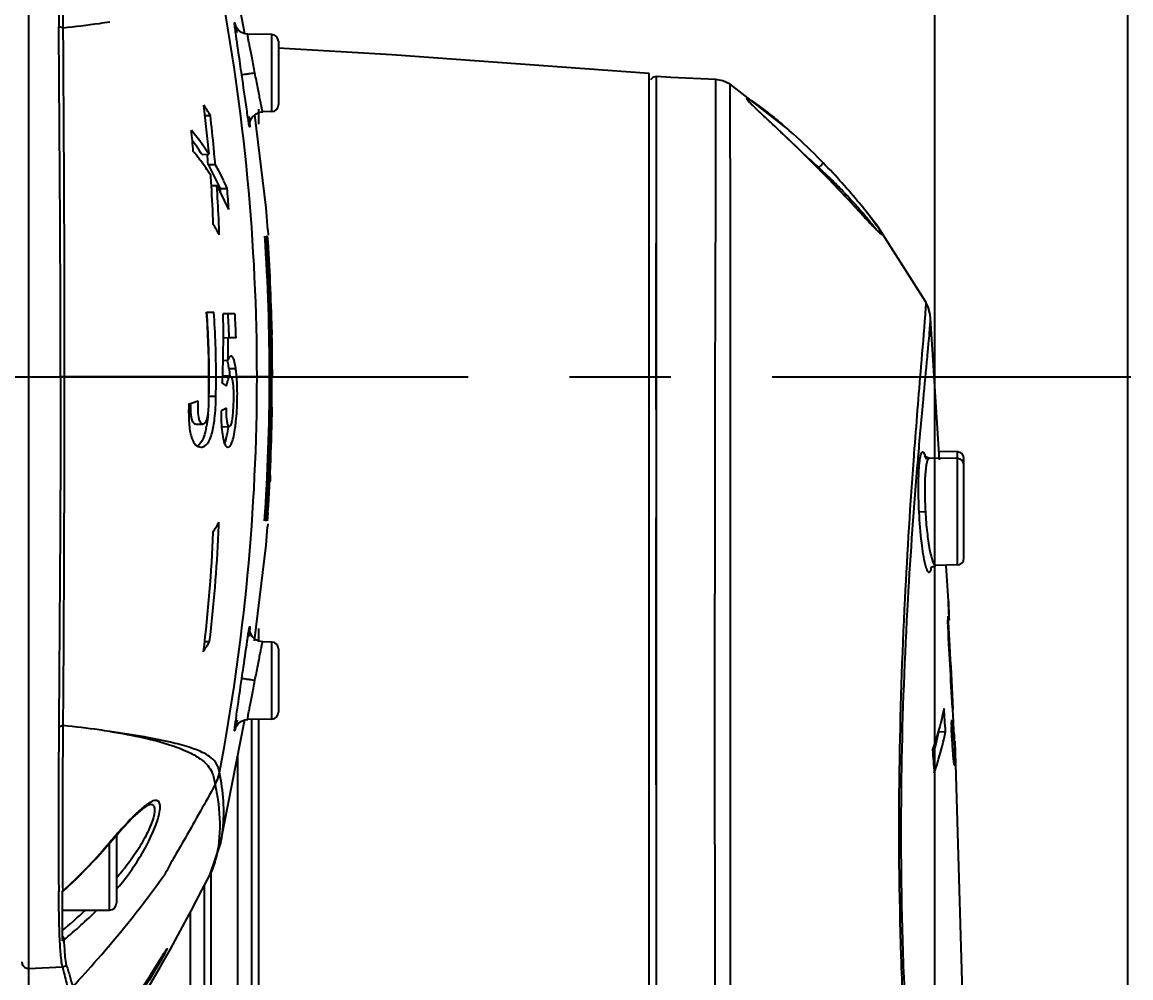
# Model space of a CAD drawing. Header units: millimetres. Extents: x 5828 to 6704, y 123 to 421.
# Drawn here: x 6466.668 to 6470.772, y 277.761 to 281.301 of the extents above; entities that cross this region are included whole.
import ezdxf

# ---------------------------------------------------------------- set-up
doc = ezdxf.new("R2010")
doc.units = ezdxf.units.MM
doc.linetypes.add('CENTER', pattern=[0.6, 0.375, -0.075, 0.075, -0.075])
for name, color, linetype in [('中心线', 7, 'Continuous'), ('外形图', 7, 'Continuous'), ('尺寸标注', 7, 'Continuous')]:
    doc.layers.add(name, color=color, linetype=linetype)
doc.styles.add('微软雅黑', font='msyh.ttc', dxfattribs={"height": 1.5})
doc.dimstyles.new('尺寸标注_1_20比例', dxfattribs={"dimtxt": 1.5, "dimasz": 1.25, "dimexe": 0.5, "dimexo": 0.4, "dimgap": 0.5, "dimtad": 1, "dimdec": 1, "dimlfac": 20, "dimdsep": 46, "dimtxsty": '微软雅黑', "dimcen": 0.09, "dimadec": 0, "dimazin": 0, "dimtp": 0.01, "dimtm": 0.01, "dimtfac": 1, "dimtdec": 1, "dimtofl": 0, "dimtmove": 0, "dimatfit": 3, "dimfxl": 1, "dimtolj": 1, "dimarcsym": 0})

# ---------------------------------------------------------------- blocks, each defined once
blk = doc.blocks.new('*D802')
at = {"layer": 'Defpoints', "color": 0}
for p in [(6470.0455, 286.8006), (6458.4959, 274.3372), (6470.0455, 274.3357)]:
    blk.add_point(p, dxfattribs=at)
at = {"layer": '尺寸标注', "color": 0, "lineweight": -2}
for p, q in [((6458.4959, 274.7372), (6458.4959, 287.3006)), ((6470.0455, 274.7357), (6470.0455, 287.3006)), ((6459.7459, 286.8006), (6468.7955, 286.8006))]:
    blk.add_line(p, q, dxfattribs=at)
at = {"layer": '尺寸标注', "color": 0}
for points in [[(6459.7459, 287.0089), (6459.7459, 286.5923), (6458.4959, 286.8006)], [(6468.7955, 286.5923), (6468.7955, 287.0089), (6470.0455, 286.8006)]]:
    blk.add_solid(points, dxfattribs=at)
at = {"layer": '尺寸标注', "color": 0, "insert": (6464.2273, 288.0758), "char_height": 1.5, "attachment_point": 5, "style": '微软雅黑'}
blk.add_mtext('\\A1;\\A1;230', dxfattribs=at)
blk = doc.blocks.new('*D803')
at = {"layer": 'Defpoints', "color": 0}
for p in [(6457.7723, 291.9396), (6457.7723, 248.7937), (6470.7605, 248.7922)]:
    blk.add_point(p, dxfattribs=at)
at = {"layer": '尺寸标注', "color": 0, "lineweight": -2}
for p, q in [((6457.7723, 249.1937), (6457.7723, 292.4396)), ((6470.7605, 249.1922), (6470.7605, 292.4396)), ((6469.5105, 291.9396), (6459.0223, 291.9396))]:
    blk.add_line(p, q, dxfattribs=at)
at = {"layer": '尺寸标注', "color": 0}
for points in [[(6459.0223, 292.1479), (6459.0223, 291.7312), (6457.7723, 291.9396)], [(6469.5105, 291.7312), (6469.5105, 292.1479), (6470.7605, 291.9396)]]:
    blk.add_solid(points, dxfattribs=at)
at = {"layer": '尺寸标注', "color": 0, "insert": (6464.0525, 293.2148), "char_height": 1.5, "attachment_point": 5, "style": '微软雅黑'}
blk.add_mtext('\\A1;\\A1;260', dxfattribs=at)

msp = doc.modelspace()

# ---------------------------------------------------------------- linework, layer by layer
at = {"layer": '中心线', "linetype": 'CENTER', "ltscale": 5}
msp.add_line((6457.4442, 279.9871), (6470.7715, 279.9871), dxfattribs=at)
at = {"layer": '外形图', "color": 7, "linetype": 'Continuous'}
for p, q in [((6466.6925, 277.3005), (6466.6925, 282.6736)), ((6467.4908, 281.2651), (6467.4012, 281.7208)), ((6467.4595, 281.2511), (6467.4586, 281.2581)), ((6467.4916, 281.2578), (6467.4908, 281.2651)), ((6467.5919, 281.2547), (6467.5026, 281.2562)), ((6467.5919, 280.9695), (6467.5919, 281.2547)), ((6467.6164, 281.2297), (6467.6164, 280.9945)), ((6468.9889, 265.6832), (6468.9889, 281.1103)), ((6469.0151, 279.8663), (6469.0152, 281.0988)), ((6469.2354, 280.8547), (6469.2357, 281.0882)), ((6469.2881, 280.9502), (6469.2879, 281.0707)), ((6469.505, 280.9014), (6469.2879, 281.0707)), ((6469.0154, 269.1798), (6469.0152, 281.06)), ((6469.2892, 280.587), (6469.2879, 281.0061)), ((6467.3447, 280.9551), (6467.3643, 280.9553)), ((6467.5709, 280.6129), (6467.5285, 280.9576)), ((6467.5428, 280.9779), (6467.5428, 280.9285)), ((6467.5428, 280.9656), (6467.5428, 280.9223)), ((6467.5919, 280.9695), (6467.5587, 280.9689)), ((6469.5051, 280.9014), (6469.5082, 280.8986)), ((6469.2353, 280.762), (6469.2354, 280.8318)), ((6469.2354, 280.8402), (6469.2354, 280.8547)), ((6469.2354, 280.8318), (6469.2354, 280.8402)), ((6467.3334, 280.8107), (6467.3593, 280.8114)), ((6467.3564, 280.7731), (6467.3825, 280.7733)), ((6469.2354, 280.7101), (6469.2354, 280.7738)), ((6469.5936, 280.7797), (6469.5938, 280.7797)), ((6469.2354, 280.6998), (6469.2354, 280.7101)), ((6467.3681, 280.6958), (6467.3884, 280.6953)), ((6467.4013, 280.6844), (6467.427, 280.6846)), ((6467.4024, 280.6696), (6467.4013, 280.6844)), ((6469.7498, 280.6173), (6469.7043, 280.6659)), ((6469.7993, 280.5641), (6469.7498, 280.6173)), ((6469.7779, 280.6165), (6469.7731, 280.6225)), ((6469.8348, 280.5433), (6469.7779, 280.6165)), ((6467.5767, 280.5309), (6467.5709, 280.6129)), ((6470.012, 280.2659), (6469.8348, 280.5433)), ((6467.5769, 280.5311), (6467.5769, 280.5312)), ((6467.5769, 280.5309), (6467.5769, 280.5311)), ((6467.5769, 280.5309), (6467.5769, 280.531)), ((6467.5769, 280.5309), (6467.5779, 280.5123)), ((6467.5769, 280.5309), (6467.5771, 280.526)), ((6467.5728, 280.4633), (6467.575, 280.4633)), ((6470.012, 280.266), (6470.012, 280.2659)), ((6467.3503, 280.2268), (6467.3775, 280.2268)), ((6467.4555, 280.2201), (6467.4117, 280.2201)), ((6470.03, 280.2046), (6470.03, 280.2046)), ((6470.0631, 279.6798), (6470.03, 280.2046)), ((6467.4125, 280.1322), (6467.4302, 280.1319)), ((6467.4593, 280.1319), (6467.4302, 280.1319)), ((6467.5899, 280.1428), (6467.5898, 280.1459)), ((6467.5898, 280.1428), (6467.5898, 280.1459)), ((6467.5919, 280.1613), (6467.5923, 280.1428)), ((6467.5919, 280.1613), (6467.5921, 280.1428)), ((6467.4114, 280.0478), (6467.4296, 280.0484)), ((6467.4332, 280.018), (6467.4585, 280.0183)), ((6467.359, 279.9871), (6466.8099, 279.9871)), ((6467.3599, 279.9871), (6467.4096, 279.9871)), ((6467.4382, 279.989), (6467.4128, 279.9895)), ((6467.4259, 279.9872), (6467.4349, 279.9871)), ((6467.4533, 279.987), (6467.4619, 279.9871)), ((6467.5836, 279.9871), (6467.4619, 279.9871)), ((6467.3591, 279.9156), (6467.3849, 279.9156)), ((6467.3104, 279.8111), (6467.3369, 279.8116)), ((6467.4089, 279.8019), (6467.4344, 279.8024)), ((6469.9686, 279.7018), (6469.9681, 279.6942)), ((6469.9838, 279.6801), (6469.9847, 279.6898)), ((6469.9847, 279.6898), (6469.9853, 279.6971)), ((6470.1294, 279.684), (6470.0254, 279.6858)), ((6470.1294, 279.709), (6470.0612, 279.7102)), ((6470.1294, 279.2901), (6470.1294, 279.709)), ((6470.1539, 279.3151), (6470.1539, 279.684)), ((6467.5863, 279.5992), (6467.5864, 279.602)), ((6470.0123, 279.4871), (6469.9879, 279.4858)), ((6467.5766, 279.4428), (6467.576, 279.4314)), ((6469.0151, 278.7176), (6469.0151, 279.465)), ((6470.1294, 279.2901), (6470.0489, 279.2887)), ((6470.0961, 279.1572), (6470.0879, 279.2875)), ((6470.0961, 279.1574), (6470.0965, 279.1452)), ((6470.0967, 279.1424), (6470.0961, 279.1572)), ((6470.0974, 279.1266), (6470.0967, 279.1424)), ((6470.1017, 278.9901), (6470.0956, 279.1005)), ((6470.0983, 279.1068), (6470.0974, 279.1266)), ((6467.5429, 279.0552), (6467.5429, 279.0052)), ((6467.3417, 279.0068), (6467.3617, 279.0067)), ((6467.5919, 279.0047), (6467.5587, 279.0052)), ((6467.5919, 278.7195), (6467.5919, 279.0047)), ((6467.6164, 278.9797), (6467.6164, 278.7445)), ((6470.114, 278.7549), (6470.1126, 278.7829)), ((6470.1111, 278.7608), (6470.1114, 278.7547)), ((6467.4012, 278.2534), (6467.4912, 278.7119)), ((6467.4912, 278.7119), (6467.4918, 278.7166)), ((6467.5919, 278.7195), (6467.5026, 278.7179)), ((6467.5164, 278.7179), (6467.5164, 274.3013)), ((6467.5429, 278.7213), (6467.5429, 274.3328)), ((6470.1073, 278.6962), (6470.1063, 278.6859)), ((6470.0605, 278.6729), (6470.0856, 278.6727)), ((6470.1965, 276.056), (6470.1219, 278.6372)), ((6467.4664, 274.8621), (6467.4664, 278.5857)), ((6467.1393, 278.4034), (6467.1414, 278.4041)), ((6467.1414, 278.4041), (6467.1415, 278.4041)), ((6466.9838, 278.2506), (6467.0284, 278.3019)), ((6467.0164, 278.2881), (6467.0164, 278.0371)), ((6466.984, 278.2531), (6466.9838, 278.2506)), ((6466.9914, 278.0121), (6466.9914, 278.2594)), ((6467.3618, 278.1414), (6467.4012, 278.2533)), ((6467.4012, 278.2533), (6467.4012, 278.2534)), ((6467.3912, 278.2336), (6467.3878, 278.2168)), ((6467.3664, 278.1545), (6467.3664, 274.8621)), ((6466.8032, 278.0766), (6466.8032, 278.0816)), ((6466.8164, 278.0818), (6466.8164, 277.898)), ((6466.8164, 278.0791), (6466.8187, 278.0809)), ((6467.0166, 278.0889), (6467.0193, 278.092)), ((6467.3414, 278.1019), (6467.3414, 274.8871)), ((6466.804, 278.0113), (6466.8039, 278.0185)), ((6466.8164, 278.0121), (6466.9914, 278.0121)), ((6467.2914, 274.856), (6467.2914, 278.006)), ((6466.823, 277.8981), (6466.8227, 277.9019)), ((6467.1789, 277.8008), (6467.2164, 277.8672)), ((6467.1902, 277.8474), (6467.1914, 277.8492)), ((6466.6925, 277.7957), (6466.8169, 277.8011)), ((6467.1436, 277.7734), (6467.1602, 277.7997))]:
    msp.add_line(p, q, dxfattribs=at)
for points in [[(6467.5026, 281.2562), (6467.4929, 281.2573), (6467.479, 281.2626), (6467.4681, 281.2709), (6467.4608, 281.2804), (6467.4574, 281.2872), (6467.4566, 281.2894)], [(6468.9889, 281.1103), (6468.0364, 281.1796), (6467.615, 281.2047)], [(6469.0153, 281.0988), (6469.0039, 281.0967), (6468.993, 281.0875)], [(6469.2357, 281.0882), (6469.0688, 281.0961), (6469.0152, 281.0988)], [(6469.2879, 281.0707), (6469.2609, 281.0838), (6469.2357, 281.0882)], [(6469.4043, 280.9613), (6469.3902, 280.9746), (6469.3784, 280.9859), (6469.3689, 280.9953), (6469.362, 281.0024), (6469.3581, 281.0068)], [(6467.5098, 280.9223), (6467.5098, 280.9214), (6467.5099, 280.9223), (6467.5105, 280.9282), (6467.5135, 280.9384), (6467.5203, 280.9499), (6467.5312, 280.9601), (6467.5457, 280.967), (6467.5587, 280.9689)], [(6469.5938, 280.7797), (6469.5676, 280.8057), (6469.5366, 280.8361), (6469.5085, 280.8633), (6469.4829, 280.8876), (6469.4599, 280.9093), (6469.4043, 280.9613)], [(6469.7043, 280.6659), (6469.677, 280.6946), (6469.6462, 280.7265), (6469.6114, 280.762), (6469.5938, 280.7797)], [(6469.84, 280.5228), (6469.84, 280.5227), (6469.8384, 280.524), (6469.8347, 280.5275), (6469.829, 280.533), (6469.8212, 280.5409), (6469.8113, 280.5512), (6469.7993, 280.5641)], [(6470.03, 280.2042), (6470.0285, 280.2176), (6470.0211, 280.2459), (6470.0121, 280.266)], [(6470.0254, 279.6858), (6470.0231, 279.686), (6470.0107, 279.6917), (6470.0086, 279.6943)], [(6467.5276, 279.009), (6467.5711, 279.3641), (6467.5759, 279.4314)], [(6470.0319, 279.2824), (6470.0309, 279.2786), (6470.0337, 279.2824), (6470.0488, 279.2887)], [(6467.5587, 279.0052), (6467.5444, 279.0076), (6467.5308, 279.0143), (6467.5205, 279.024), (6467.5139, 279.0349), (6467.5107, 279.0451), (6467.5099, 279.0516), (6467.5098, 279.0529)], [(6467.4566, 278.6848), (6467.4565, 278.6843), (6467.4571, 278.6861), (6467.4598, 278.6922), (6467.4667, 278.7018), (6467.4776, 278.7107), (6467.4918, 278.7166), (6467.5026, 278.7179)], [(6469.0152, 277.568), (6469.0152, 277.8739), (6469.0152, 278.2307), (6469.0151, 278.7176)], [(6467.0284, 278.3019), (6467.0778, 278.3543), (6467.1138, 278.387), (6467.1362, 278.4021), (6467.1393, 278.4034)], [(6466.8187, 278.0809), (6466.8711, 278.1298), (6466.9408, 278.2016), (6466.9838, 278.2506)], [(6467.2164, 277.8672), (6467.2541, 277.936), (6467.2928, 278.0087), (6467.3333, 278.0861), (6467.3619, 278.1416)], [(6467.1602, 277.7997), (6467.1932, 277.8521), (6467.1959, 277.8563), (6467.198, 277.8596), (6467.1997, 277.8622), (6467.2009, 277.864), (6467.2016, 277.8651)], [(6467.0602, 277.6061), (6467.1013, 277.6708), (6467.1407, 277.7356), (6467.1789, 277.8008)], [(6467.0427, 277.6227), (6467.0593, 277.6465), (6467.0788, 277.675), (6467.0954, 277.6996), (6467.1094, 277.7208), (6467.1219, 277.7398), (6467.1436, 277.7734)]]:
    msp.add_lwpolyline(points, dxfattribs=at)
for centre, radius, start, end in [((6545.3773, 281.8049), 78.5757, 180.138045, 180.380674), ((6459.71, 279.9854), 7.827, 0.0121, 10.80432), ((6467.5914, 281.2297), 0.025, 0, 89), ((6461.7025, 280.3115), 5.6789, 5.0496, 6.8952), ((6466.6038, 280.5022), 0.8852, 30.7847, 33.6943), ((6467.5914, 280.9945), 0.025, 271, 0), ((6461.376, 280.2644), 6.028, 5.41611, 6.5813), ((6464.6399, 275.7764), 7.041, 46.26569, 46.95997), ((6468.1999, 279.4189), 1.9751, 48.6395, 49.5652), ((6462.7003, 280.4462), 4.6161, 4.6713, 5.6431), ((6466.6171, 280.3334), 0.8828, 35.584, 39.936), ((6465.7327, 276.9193), 5.4598, 44.9962, 46.2596), ((6468.0121, 279.2076), 2.2578, 44.8437, 48.5002), ((6466.6064, 280.3393), 0.8665, 35.4108, 37.0589), ((6466.6216, 280.2599), 0.8819, 37.238, 39.6077), ((6466.6097, 280.3417), 0.8624, 32.9502, 35.4102), ((6466.6221, 280.337), 0.8766, 35.1713, 35.581), ((6466.624, 280.3383), 0.8743, 32.7523, 35.1718), ((6461.693, 280.2953), 5.7095, 5.203, 5.4071), ((6466.6257, 280.263), 0.8767, 36.8046, 37.2358), ((6466.6297, 280.266), 0.8718, 32.4209, 36.8064), ((6461.9378, 280.3201), 5.4375, 4.7786, 5.1952), ((6461.8477, 280.3093), 5.5542, 4.792, 5.204), ((6468.1198, 279.1428), 2.205, 47.2556, 49.0683), ((6467.8877, 279.0793), 2.4365, 44.2497, 44.9187), ((6466.6023, 280.3381), 0.8707, 27.7947, 29.9784), ((6466.5614, 280.3151), 0.9175, 25.8009, 27.8715), ((6466.6128, 280.3318), 0.8873, 28.0994, 29.8396), ((6466.5986, 280.3244), 0.9033, 25.6085, 28.0933), ((6467.4298, 278.5925), 3.0767, 44.7915, 45.3076), ((6468.0943, 279.1149), 2.2428, 45.4699, 47.2607), ((6467.9297, 279.1165), 2.3804, 39.4308, 44.3142), ((6462.5092, 280.3809), 4.8692, 3.7088, 4.1516), ((6466.57, 280.3203), 0.9076, 23.6508, 25.743), ((6466.5755, 280.3132), 0.929, 23.5615, 25.6113), ((6468.1358, 279.1567), 2.1838, 43.8448, 45.4767), ((6462.9255, 280.4062), 4.4521, 1.8688, 3.7293), ((6462.5903, 280.3634), 4.8095, 2.5014, 3.9576), ((6466.6099, 280.2552), 0.8943, 23.1391, 29.4851), ((6461.8416, 280.2675), 5.6009, 3.4705, 4.27), ((6468.2023, 279.3434), 2.0257, 39.1585, 39.3721), ((6468.4556, 279.5466), 1.7009, 37.5708, 38.9851), ((6466.6497, 280.1013), 0.8539, 28.8561, 31.8134), ((6462.9985, 280.3821), 4.4009, 1.7102, 2.4907), ((6459.7694, 279.987), 7.8141, 356.08557, 3.82727), ((6459.7716, 279.987), 7.8142, 356.08576, 3.82727), ((6459.7795, 279.987), 7.8133, 1.27791, 3.83329), ((6459.7806, 279.987), 7.8133, 1.27792, 3.83331), ((6465.4907, 280.3227), 2.0891, 3.8587, 4.0486), ((6459.976, 279.9497), 7.6163, 1.47622, 3.86624), ((6464.015, 279.9861), 3.344, 0.0168, 4.1273), ((6463.9281, 279.9838), 3.4318, 0.055, 4.0527), ((6463.8414, 279.9861), 3.5442, 0.016, 3.8939), ((6463.6175, 280.138), 3.7951, 358.6376, 1.2385), ((6462.9704, 279.9768), 4.4662, 2.7432, 3.117), ((6462.9959, 279.9838), 4.4659, 1.9005, 3.0331), ((6463.05, 279.9807), 4.3866, 1.9813, 2.7422), ((6463.5043, 280.1177), 3.9259, 358.9888, 0.2076), ((6459.978, 279.9498), 7.6143, 0.28062, 1.45293), ((6459.781, 279.9871), 7.8128, 0.00002, 1.14246), ((6463.8342, 280.1338), 3.5784, 357.6507, 358.6235), ((6467.0884, 279.9639), 0.3741, 6.888, 8.3556), ((6466.9899, 279.9519), 0.4733, 5.6236, 6.8978), ((6246.3927, 280.2235), 220.4324, 359.602819, 359.938547), ((6464.073, 279.9872), 3.286, 358.6402, 359.9982), ((6464.0786, 279.9872), 3.2813, 359.1664, 359.9977), ((6463.9066, 279.9872), 3.479, 358.8209, 359.9985), ((6459.71, 279.9887), 7.827, 349.19803, 359.98791), ((6463.8931, 280.1315), 3.5194, 357.2752, 357.6481), ((6467.204, 279.6544), 0.3713, 53.5817, 56.5632), ((6466.8579, 279.9411), 0.5805, 4.7434, 4.9939), ((6466.894, 279.9424), 0.5696, 4.4966, 5.6307), ((6459.7751, 279.9871), 7.8145, 356.08015, 359.99953), ((6464.0244, 279.9879), 3.3355, 358.7584, 359.1685), ((6460.515, 279.9427), 7.0773, 359.44709, 0.05526), ((6467.0217, 280.7992), 0.9492, 286.0707, 288.263), ((6464.4741, 279.9779), 2.8856, 358.6349, 358.7626), ((6459.9804, 279.9416), 7.6103, 356.55909, 359.49372), ((6459.7801, 279.9871), 7.8137, 356.31438, 359.17328), ((6467.0076, 279.869), 0.3485, 347.9077, 349.2057), ((6466.7976, 279.8896), 0.6651, 352.0839, 354.0619), ((6470.1289, 279.684), 0.025, 0, 89), ((6470.1289, 279.659), 0.025, 0, 89), ((6459.9952, 279.9725), 7.6003, 357.20562, 357.36476), ((6466.6489, 279.8637), 0.8546, 327.9741, 330.9353), ((6463.0072, 279.5902), 4.391, 357.6412, 358.1511), ((6470.1289, 279.3151), 0.025, 271, 0), ((6469.9265, 279.2991), 0.1076, 347.6888, 349.2552), ((6477.5155, 279.4215), 7.4241, 182.13243, 182.25103), ((6469.5815, 279.1334), 0.5152, 353.9677, 356.3325), ((6480.1337, 279.5241), 10.0444, 182.24941, 182.49908), ((6412.6919, 275.7991), 57.4955, 2.952716, 3.270586), ((6466.603, 279.4627), 0.8852, 326.0708, 328.9891), ((6467.5914, 278.9797), 0.025, 0, 89), ((6412.2729, 275.8474), 57.9142, 2.905378, 3.110701), ((6467.5914, 278.7445), 0.025, 271, 0), ((6542.9855, 278.1784), 76.1838, 179.614216, 179.864071), ((6470.7384, 278.2615), 3.3112, 171.9962, 172.1854), ((6468.8555, 278.8098), 1.2569, 354.8145, 355.76), ((6476.8057, 279.0713), 6.7061, 183.0292, 183.29307), ((6468.8926, 278.9105), 1.1918, 344.1957, 348.5006), ((6468.9102, 278.9112), 1.1994, 343.5012, 348.5273), ((6468.8531, 278.9278), 1.2588, 341.0839, 343.517), ((6467.2505, 278.5505), 0.1505, 330.6243, 349.0212), ((6467.2507, 278.5499), 0.1505, 330.6042, 349.0167), ((6467.2038, 278.3024), 0.1248, 121.2459, 122.1271), ((6488.3152, 278.3172), 21.5134, 179.88826, 180.63331), ((6468.6003, 276.896), 2.1105, 138.961, 139.8651), ((6468.5832, 276.9109), 2.0879, 138.6149, 138.961), ((6468.543, 276.9464), 2.0342, 137.8619, 138.6174), ((6468.4482, 277.0321), 1.9064, 137.6605, 137.8604), ((6465.6913, 279.346), 1.6927, 311.771, 319.7875), ((6468.5989, 276.8971), 2.1087, 139.8647, 139.9826), ((6466.4632, 278.6366), 0.7491, 319.684, 320.9244), ((6466.4717, 278.6293), 0.7378, 317.602, 319.6864), ((6466.5361, 278.5181), 0.6443, 319.0071, 322.0063), ((6466.6162, 278.4494), 0.5387, 318.4384, 318.9322), ((6466.9914, 278.0371), 0.025, 270, 0), ((6465.7271, 279.2474), 1.7051, 309.7081, 313.5589), ((6465.7777, 279.1819), 1.6524, 309.2289, 314.9236)]:
    msp.add_arc(centre, radius, start, end, dxfattribs=at)
for points, knots in [([(6466.8197, 281.2787), (6466.8188, 281.3929), (6466.8176, 281.5968), (6466.8178, 281.8008), (6466.8189, 281.8906)], [0, 0, 0, 0, 0.55964, 1, 1, 1, 1]), ([(6466.8099, 279.9871), (6466.8099, 280.1021), (6466.809, 280.534), (6466.8055, 280.9659), (6466.8034, 281.2828)], [0, 0, 0, 0, 0.266267, 1, 1, 1, 1]), ([(6466.8198, 281.2787), (6466.8186, 281.2794), (6466.8135, 281.2818), (6466.8077, 281.2827), (6466.8034, 281.2828)], [0, 0, 0, 0, 0.230464, 1, 1, 1, 1]), ([(6466.9925, 281.3007), (6466.9794, 281.2987), (6466.9219, 281.2905), (6466.8642, 281.2836), (6466.8197, 281.2787)], [0, 0, 0, 0, 0.229295, 1, 1, 1, 1]), ([(6466.8249, 279.9871), (6466.8249, 280.1017), (6466.8246, 280.5323), (6466.8218, 280.9628), (6466.8198, 281.2787)], [0, 0, 0, 0, 0.266327, 1, 1, 1, 1]), ([(6467.4586, 281.2581), (6467.458, 281.2623), (6467.4569, 281.2701), (6467.4556, 281.2806), (6467.4547, 281.2878), (6467.4543, 281.2923), (6467.454, 281.2946), (6467.454, 281.2963), (6467.4539, 281.2972), (6467.4543, 281.298), (6467.4547, 281.2971), (6467.455, 281.2962), (6467.4555, 281.2943), (6467.4561, 281.2919), (6467.4566, 281.29), (6467.4568, 281.289)], [0, 0, 0, 0, 0.263718, 0.479125, 0.642778, 0.704347, 0.752186, 0.786168, 0.806252, 0.813193, 0.823191, 0.846703, 0.884051, 0.935186, 1, 1, 1, 1]), ([(6467.4568, 281.289), (6467.4572, 281.2873), (6467.4591, 281.2786), (6467.4608, 281.2698), (6467.4622, 281.2627)], [0, 0, 0, 0, 0.191249, 1, 1, 1, 1]), ([(6467.4807, 281.1049), (6467.4787, 281.1186), (6467.4717, 281.1674), (6467.4645, 281.2161), (6467.4595, 281.2511)], [0, 0, 0, 0, 0.281098, 1, 1, 1, 1]), ([(6467.5293, 281.1121), (6467.5275, 281.1213), (6467.524, 281.1396), (6467.5187, 281.1661), (6467.5139, 281.1906), (6467.5097, 281.2122), (6467.5063, 281.23), (6467.5041, 281.2422), (6467.503, 281.2494), (6467.5025, 281.2531), (6467.5025, 281.2547), (6467.5024, 281.2562), (6467.5026, 281.2562)], [0, 0, 0, 0, 0.193125, 0.379819, 0.552289, 0.704213, 0.829679, 0.923156, 0.956593, 0.980643, 0.99502, 1, 1, 1, 1]), ([(6467.5293, 281.1121), (6467.5232, 281.1112), (6467.5118, 281.1095), (6467.4969, 281.1075), (6467.4869, 281.1057), (6467.482, 281.1053), (6467.4807, 281.1049)], [0, 0, 0, 0, 0.379248, 0.700872, 0.918373, 1, 1, 1, 1]), ([(6467.5587, 280.9689), (6467.5584, 280.9689), (6467.558, 280.9703), (6467.5573, 280.972), (6467.5564, 280.9757), (6467.5547, 280.9827), (6467.5522, 280.9949), (6467.5487, 281.0125), (6467.5445, 281.034), (6467.5398, 281.0583), (6467.5347, 281.0847), (6467.5311, 281.1028), (6467.5293, 281.1121)], [0, 0, 0, 0, 0.005797, 0.020896, 0.045386, 0.079098, 0.172594, 0.29759, 0.448957, 0.62087, 0.807046, 1, 1, 1, 1]), ([(6467.5035, 280.9481), (6467.5019, 280.9583), (6467.4942, 281.0106), (6467.4868, 281.0629), (6467.4807, 281.1049)], [0, 0, 0, 0, 0.195748, 1, 1, 1, 1]), ([(6469.4031, 280.9621), (6469.3936, 280.9711), (6469.3805, 280.9831), (6469.3641, 280.9997), (6469.3568, 281.0068), (6469.3459, 281.0213), (6469.3578, 281.0151), (6469.361, 281.0133)], [0, 0, 0, 0, 0.447448, 0.623665, 0.758046, 0.871411, 1, 1, 1, 1]), ([(6469.361, 281.0133), (6469.371, 281.0076), (6469.3939, 280.9917), (6469.4161, 280.975), (6469.4289, 280.965)], [0, 0, 0, 0, 0.413808, 1, 1, 1, 1]), ([(6467.5101, 280.9199), (6467.5101, 280.9184), (6467.5099, 280.9161), (6467.5105, 280.9139), (6467.5098, 280.9129), (6467.5095, 280.9137), (6467.5093, 280.9144), (6467.5086, 280.917), (6467.5078, 280.9213), (6467.5059, 280.9321), (6467.5045, 280.9413), (6467.5035, 280.9481)], [0, 0, 0, 0, 0.105275, 0.156595, 0.163128, 0.173668, 0.197309, 0.234412, 0.348873, 0.516193, 1, 1, 1, 1]), ([(6467.5073, 280.9526), (6467.5076, 280.9491), (6467.5087, 280.9382), (6467.5097, 280.9273), (6467.5101, 280.9199)], [0, 0, 0, 0, 0.321777, 1, 1, 1, 1]), ([(6469.4455, 280.9225), (6469.4418, 280.926), (6469.4277, 280.9392), (6469.4135, 280.9523), (6469.4031, 280.9621)], [0, 0, 0, 0, 0.262471, 1, 1, 1, 1]), ([(6469.4289, 280.965), (6469.4331, 280.9617), (6469.4507, 280.9477), (6469.4679, 280.9334), (6469.481, 280.9223)], [0, 0, 0, 0, 0.237628, 1, 1, 1, 1]), ([(6469.6132, 280.7601), (6469.6252, 280.748), (6469.6713, 280.7009), (6469.7164, 280.6529), (6469.7497, 280.6172)], [0, 0, 0, 0, 0.259411, 1, 1, 1, 1]), ([(6469.633, 280.7795), (6469.6335, 280.7792), (6469.6302, 280.7768), (6469.6285, 280.7738), (6469.6224, 280.7682), (6469.6186, 280.7642), (6469.6164, 280.7621)], [0, 0, 0, 0, 0.073471, 0.287447, 0.612907, 1, 1, 1, 1]), ([(6469.2352, 275.7371), (6469.235, 275.9655), (6469.2343, 276.4221), (6469.2356, 277.3407), (6469.2312, 278.2545), (6469.2324, 279.1439), (6469.2325, 279.7448), (6469.2338, 280.2568), (6469.2352, 280.565), (6469.2354, 280.6998)], [0, 0, 0, 0, 0.138079, 0.276006, 0.555312, 0.690498, 0.813658, 0.918553, 1, 1, 1, 1]), ([(6469.7108, 280.6695), (6469.7167, 280.6633), (6469.7389, 280.6399), (6469.7606, 280.616), (6469.7761, 280.5981)], [0, 0, 0, 0, 0.263408, 1, 1, 1, 1]), ([(6469.7497, 280.6172), (6469.7539, 280.6126), (6469.7699, 280.5954), (6469.7858, 280.5782), (6469.7975, 280.5656)], [0, 0, 0, 0, 0.267952, 1, 1, 1, 1]), ([(6469.2879, 275.8371), (6469.2877, 276.0534), (6469.2869, 276.4856), (6469.2892, 277.2456), (6469.2891, 278.1117), (6469.2905, 279.0469), (6469.2891, 279.8725), (6469.2897, 280.3756), (6469.2893, 280.5938)], [0, 0, 0, 0, 0.136404, 0.272595, 0.479313, 0.682685, 0.862388, 1, 1, 1, 1]), ([(6469.7761, 280.5981), (6469.7798, 280.5938), (6469.7926, 280.5788), (6469.8052, 280.5635), (6469.8138, 280.5522)], [0, 0, 0, 0, 0.283126, 1, 1, 1, 1]), ([(6469.8324, 280.545), (6469.8304, 280.5479), (6469.8211, 280.561), (6469.8115, 280.5738), (6469.8038, 280.5838)], [0, 0, 0, 0, 0.217748, 1, 1, 1, 1]), ([(6469.7975, 280.5656), (6469.8031, 280.5597), (6469.8133, 280.5487), (6469.8272, 280.5343), (6469.8367, 280.5246), (6469.843, 280.5193), (6469.8457, 280.5166), (6469.8509, 280.515), (6469.8459, 280.5241), (6469.8417, 280.5315), (6469.8357, 280.5403), (6469.8324, 280.545)], [0, 0, 0, 0, 0.231693, 0.423372, 0.566374, 0.617274, 0.653407, 0.681313, 0.728051, 0.835966, 1, 1, 1, 1]), ([(6469.8138, 280.5522), (6469.8149, 280.5508), (6469.8185, 280.546), (6469.8221, 280.5411), (6469.8245, 280.5375)], [0, 0, 0, 0, 0.285702, 1, 1, 1, 1]), ([(6467.5714, 280.5079), (6467.5717, 280.5079), (6467.5713, 280.5061), (6467.572, 280.5043), (6467.5721, 280.5005), (6467.5726, 280.496), (6467.573, 280.4906), (6467.5737, 280.4819), (6467.5742, 280.475), (6467.5745, 280.4702)], [0, 0, 0, 0, 0.024267, 0.089207, 0.186169, 0.308807, 0.452957, 0.616198, 1, 1, 1, 1]), ([(6470.012, 280.2659), (6470.0126, 280.2647), (6470.0122, 280.2599), (6470.0124, 280.2506), (6470.0113, 280.2355), (6470.0105, 280.2238), (6470.01, 280.217)], [0, 0, 0, 0, 0.083064, 0.277597, 0.583468, 1, 1, 1, 1]), ([(6470.01, 280.217), (6470.0054, 280.1531), (6469.9903, 279.9815), (6469.9767, 279.8098), (6469.9686, 279.7018)], [0, 0, 0, 0, 0.37167, 1, 1, 1, 1]), ([(6469.9853, 279.6971), (6469.9912, 279.7664), (6470.002, 279.8878), (6470.0154, 280.0282), (6470.0233, 280.1138), (6470.0273, 280.1568), (6470.0292, 280.1853), (6470.0304, 280.1996), (6470.03, 280.2042)], [0, 0, 0, 0, 0.409601, 0.718105, 0.831372, 0.916352, 0.972729, 1, 1, 1, 1]), ([(6467.5896, 279.9871), (6467.5896, 280), (6467.5889, 280.0325), (6467.5896, 280.0844), (6467.5884, 280.1233), (6467.588, 280.1427)], [0, 0, 0, 0, 0.250001, 0.625005, 1, 1, 1, 1]), ([(6467.4332, 280.018), (6467.4328, 280.0207), (6467.4312, 280.03), (6467.4292, 280.0394), (6467.4272, 280.0459)], [0, 0, 0, 0, 0.285962, 1, 1, 1, 1]), ([(6467.4408, 280.0641), (6467.4385, 280.064), (6467.4332, 280.0583), (6467.431, 280.0524), (6467.4296, 280.0484)], [0, 0, 0, 0, 0.354517, 1, 1, 1, 1]), ([(6467.4585, 280.0183), (6467.4568, 280.0297), (6467.4538, 280.0446), (6467.4475, 280.06), (6467.4428, 280.0641), (6467.4408, 280.0641)], [0, 0, 0, 0, 0.682874, 0.883645, 1, 1, 1, 1]), ([(6467.4332, 280.018), (6467.4335, 280.0159), (6467.4347, 280.0072), (6467.4356, 279.9984), (6467.4362, 279.9916)], [0, 0, 0, 0, 0.234266, 1, 1, 1, 1]), ([(6466.8099, 279.9871), (6466.8099, 279.8721), (6466.8091, 279.4402), (6466.8055, 279.0082), (6466.8034, 278.6913)], [0, 0, 0, 0, 0.266255, 1, 1, 1, 1]), ([(6467.4096, 279.9876), (6467.4098, 279.9879), (6467.4107, 279.9888), (6467.4119, 279.9895), (6467.4128, 279.9895)], [0, 0, 0, 0, 0.303061, 1, 1, 1, 1]), ([(6467.4244, 279.9531), (6467.4247, 279.9546), (6467.4257, 279.96), (6467.4269, 279.9654), (6467.4279, 279.9693)], [0, 0, 0, 0, 0.266327, 1, 1, 1, 1]), ([(6467.4279, 279.9693), (6467.4282, 279.9704), (6467.4292, 279.9742), (6467.4303, 279.978), (6467.4314, 279.9807)], [0, 0, 0, 0, 0.278316, 1, 1, 1, 1]), ([(6467.4314, 279.9807), (6467.4317, 279.9813), (6467.4326, 279.9836), (6467.4338, 279.9858), (6467.4349, 279.9871)], [0, 0, 0, 0, 0.29844, 1, 1, 1, 1]), ([(6467.4349, 279.9871), (6467.4351, 279.9874), (6467.436, 279.9883), (6467.4373, 279.989), (6467.4382, 279.989)], [0, 0, 0, 0, 0.30523, 1, 1, 1, 1]), ([(6467.4382, 279.989), (6467.439, 279.989), (6467.4402, 279.9883), (6467.441, 279.9874), (6467.4412, 279.9871)], [0, 0, 0, 0, 0.692868, 1, 1, 1, 1]), ([(6467.4412, 279.9871), (6467.4416, 279.9865), (6467.4436, 279.9831), (6467.4446, 279.9792), (6467.4453, 279.9761)], [0, 0, 0, 0, 0.179394, 1, 1, 1, 1]), ([(6467.4453, 279.9761), (6467.4456, 279.9747), (6467.4469, 279.9683), (6467.4477, 279.9618), (6467.4482, 279.9567)], [0, 0, 0, 0, 0.216744, 1, 1, 1, 1]), ([(6467.4591, 279.8208), (6467.462, 279.8485), (6467.465, 279.904), (6467.4641, 279.9595), (6467.4619, 279.9871)], [0, 0, 0, 0, 0.502325, 1, 1, 1, 1]), ([(6467.4482, 279.9567), (6467.4496, 279.9412), (6467.4501, 279.9096), (6467.4488, 279.8702), (6467.4463, 279.8403), (6467.4433, 279.8213), (6467.4405, 279.8096), (6467.4365, 279.8024), (6467.4344, 279.8024)], [0, 0, 0, 0, 0.29606, 0.603685, 0.749782, 0.874518, 0.960443, 1, 1, 1, 1]), ([(6467.2845, 279.8871), (6467.2838, 279.8659), (6467.2838, 279.8261), (6467.2886, 279.779), (6467.2991, 279.7497), (6467.3078, 279.7358), (6467.3183, 279.7282), (6467.3257, 279.7268), (6467.329, 279.7268)], [0, 0, 0, 0, 0.356631, 0.670977, 0.788703, 0.877184, 0.943405, 1, 1, 1, 1]), ([(6467.3369, 279.8116), (6467.3331, 279.8115), (6467.3276, 279.818), (6467.3237, 279.8273), (6467.3194, 279.8435), (6467.3184, 279.8674), (6467.319, 279.8874), (6467.3192, 279.8978)], [0, 0, 0, 0, 0.123218, 0.221501, 0.346233, 0.661404, 1, 1, 1, 1]), ([(6467.358, 279.9092), (6467.3578, 279.8981), (6467.3574, 279.8762), (6467.3557, 279.8496), (6467.3515, 279.8306), (6467.3471, 279.8193), (6467.3411, 279.8116), (6467.3369, 279.8116)], [0, 0, 0, 0, 0.32087, 0.635022, 0.77155, 0.87631, 1, 1, 1, 1]), ([(6467.3762, 279.8046), (6467.3778, 279.8133), (6467.3832, 279.8501), (6467.3843, 279.8873), (6467.3849, 279.9156)], [0, 0, 0, 0, 0.238359, 1, 1, 1, 1]), ([(6467.2931, 279.8462), (6467.2929, 279.8481), (6467.2922, 279.856), (6467.292, 279.864), (6467.292, 279.8701)], [0, 0, 0, 0, 0.238857, 1, 1, 1, 1]), ([(6467.3104, 279.8112), (6467.3058, 279.8112), (6467.2994, 279.82), (6467.2954, 279.8322), (6467.2937, 279.8412), (6467.2931, 279.8462)], [0, 0, 0, 0, 0.341795, 0.631885, 1, 1, 1, 1]), ([(6467.356, 279.8484), (6467.3556, 279.8445), (6467.3541, 279.8296), (6467.352, 279.8147), (6467.3499, 279.8038)], [0, 0, 0, 0, 0.258367, 1, 1, 1, 1]), ([(6467.404, 279.8616), (6467.4039, 279.8571), (6467.404, 279.8398), (6467.4045, 279.8225), (6467.4053, 279.8097)], [0, 0, 0, 0, 0.257666, 1, 1, 1, 1]), ([(6467.424, 279.8713), (6467.4224, 279.8705), (6467.4158, 279.8671), (6467.4091, 279.8639), (6467.404, 279.8616)], [0, 0, 0, 0, 0.240488, 1, 1, 1, 1]), ([(6467.4269, 279.8198), (6467.4263, 279.8234), (6467.4242, 279.8405), (6467.4239, 279.8578), (6467.424, 279.8713)], [0, 0, 0, 0, 0.212492, 1, 1, 1, 1]), ([(6467.329, 279.7268), (6467.3337, 279.7267), (6467.3491, 279.7309), (6467.367, 279.761), (6467.373, 279.7875), (6467.3762, 279.8046)], [0, 0, 0, 0, 0.145176, 0.463076, 1, 1, 1, 1]), ([(6467.3484, 279.796), (6467.3476, 279.7926), (6467.3447, 279.78), (6467.3409, 279.7675), (6467.3373, 279.7589)], [0, 0, 0, 0, 0.27473, 1, 1, 1, 1]), ([(6467.4053, 279.8097), (6467.4061, 279.7975), (6467.4078, 279.7763), (6467.4131, 279.7498), (6467.419, 279.7331), (6467.4265, 279.7267), (6467.4296, 279.7266)], [0, 0, 0, 0, 0.40717, 0.711081, 0.897549, 1, 1, 1, 1]), ([(6467.4193, 279.7456), (6467.4221, 279.7533), (6467.4267, 279.7718), (6467.4298, 279.7905), (6467.4313, 279.8011)], [0, 0, 0, 0, 0.434057, 1, 1, 1, 1]), ([(6467.4344, 279.8024), (6467.4324, 279.8023), (6467.4285, 279.8098), (6467.4276, 279.8154), (6467.4269, 279.8198)], [0, 0, 0, 0, 0.312333, 1, 1, 1, 1]), ([(6467.4296, 279.7266), (6467.4324, 279.7266), (6467.4395, 279.7318), (6467.4457, 279.7463), (6467.4519, 279.7691), (6467.4549, 279.7875), (6467.4563, 279.798)], [0, 0, 0, 0, 0.106617, 0.294106, 0.597985, 1, 1, 1, 1]), ([(6467.3373, 279.7589), (6467.3358, 279.7553), (6467.3308, 279.7446), (6467.323, 279.7344), (6467.3158, 279.7305)], [0, 0, 0, 0, 0.319092, 1, 1, 1, 1]), ([(6469.9681, 279.6942), (6469.9549, 279.5178), (6469.9302, 279.1292), (6469.9093, 278.5115), (6469.914, 277.9563), (6469.9339, 277.5023), (6469.9625, 277.053), (6469.9888, 276.4923), (6470.0149, 275.8176), (6470.0327, 275.1404), (6470.0492, 274.2332), (6470.0533, 273.0949), (6470.0406, 271.7247), (6470.005, 270.3506), (6469.9663, 269.4337), (6469.9416, 268.975)], [0, 0, 0, 0, 0.049485, 0.108905, 0.172852, 0.204718, 0.236019, 0.298773, 0.361716, 0.424895, 0.488257, 0.615521, 0.743301, 0.871514, 1, 1, 1, 1]), ([(6469.9547, 268.9753), (6469.9811, 269.4344), (6470.0223, 270.3522), (6470.0584, 271.7277), (6470.0706, 273.0988), (6470.0645, 274.2377), (6470.0471, 275.1452), (6470.0278, 275.8225), (6470.0056, 276.3852), (6469.9838, 276.8341), (6469.9664, 277.1697), (6469.9438, 277.5066), (6469.9274, 277.8468), (6469.9208, 278.189), (6469.9226, 278.6282), (6469.9416, 279.125), (6469.9693, 279.5077), (6469.9838, 279.6801)], [0, 0, 0, 0, 0.128794, 0.257297, 0.385333, 0.512817, 0.576275, 0.63954, 0.70257, 0.734006, 0.765402, 0.7967, 0.828577, 0.86079, 0.892542, 0.951561, 1, 1, 1, 1]), ([(6469.9879, 279.4858), (6469.987, 279.5033), (6469.9857, 279.5374), (6469.9853, 279.5862), (6469.9863, 279.6294), (6469.9883, 279.6606), (6469.9908, 279.681), (6469.9927, 279.6923), (6469.9949, 279.7009), (6469.997, 279.7063), (6470, 279.71), (6470.004, 279.7084), (6470.0064, 279.7037), (6470.008, 279.6998), (6470.0088, 279.6974)], [0, 0, 0, 0, 0.218064, 0.424249, 0.606322, 0.754639, 0.81357, 0.861298, 0.897444, 0.921952, 0.936301, 0.948188, 0.968433, 1, 1, 1, 1]), ([(6470.0088, 279.6974), (6470.0092, 279.6964), (6470.0108, 279.6913), (6470.0121, 279.6861), (6470.013, 279.6821)], [0, 0, 0, 0, 0.216081, 1, 1, 1, 1]), ([(6470.0123, 279.4871), (6470.0108, 279.5125), (6470.0092, 279.5594), (6470.0105, 279.6147), (6470.0135, 279.6504), (6470.0167, 279.6689), (6470.0193, 279.68), (6470.0235, 279.6858), (6470.0254, 279.6858)], [0, 0, 0, 0, 0.378016, 0.69805, 0.821013, 0.912997, 0.971747, 1, 1, 1, 1]), ([(6467.5769, 279.4849), (6467.5765, 279.4772), (6467.5763, 279.4666), (6467.5749, 279.456), (6467.5751, 279.453)], [0, 0, 0, 0, 0.718553, 1, 1, 1, 1]), ([(6470.0114, 279.2897), (6470.0045, 279.3165), (6469.9954, 279.382), (6469.9899, 279.4477), (6469.9879, 279.4858)], [0, 0, 0, 0, 0.420148, 1, 1, 1, 1]), ([(6470.0488, 279.2887), (6470.0468, 279.2887), (6470.0421, 279.2945), (6470.0379, 279.3055), (6470.0326, 279.3239), (6470.0253, 279.3594), (6470.0176, 279.4146), (6470.0137, 279.4616), (6470.0123, 279.4871)], [0, 0, 0, 0, 0.030039, 0.090652, 0.183768, 0.306873, 0.625128, 1, 1, 1, 1]), ([(6470.0316, 279.2762), (6470.031, 279.2738), (6470.03, 279.2698), (6470.0281, 279.2652), (6470.0255, 279.2622), (6470.0219, 279.2631), (6470.0195, 279.2668), (6470.0152, 279.2754), (6470.013, 279.2836), (6470.0114, 279.2897)], [0, 0, 0, 0, 0.153921, 0.26021, 0.325925, 0.380462, 0.465874, 0.59667, 1, 1, 1, 1]), ([(6467.5028, 279.0217), (6467.5034, 279.026), (6467.5046, 279.0338), (6467.5063, 279.0442), (6467.5075, 279.0514), (6467.5084, 279.0558), (6467.5088, 279.0581), (6467.5093, 279.0598), (6467.5095, 279.0607), (6467.51, 279.0613), (6467.5102, 279.0603), (6467.5102, 279.0594), (6467.5102, 279.0574), (6467.5101, 279.055), (6467.51, 279.053), (6467.5099, 279.052)], [0, 0, 0, 0, 0.263671, 0.478993, 0.642658, 0.704301, 0.752254, 0.786381, 0.806635, 0.813741, 0.823584, 0.846924, 0.884132, 0.935185, 1, 1, 1, 1]), ([(6467.4807, 278.8692), (6467.4828, 278.8838), (6467.4902, 278.9346), (6467.4973, 278.9854), (6467.5028, 279.0217)], [0, 0, 0, 0, 0.286177, 1, 1, 1, 1]), ([(6467.5099, 279.052), (6467.5098, 279.0503), (6467.5092, 279.0416), (6467.5084, 279.0329), (6467.5077, 279.0258)], [0, 0, 0, 0, 0.191658, 1, 1, 1, 1]), ([(6467.5293, 278.8621), (6467.5311, 278.8713), (6467.5347, 278.8895), (6467.5398, 278.9158), (6467.5445, 278.9402), (6467.5487, 278.9617), (6467.5522, 278.9793), (6467.5547, 278.9914), (6467.5564, 278.9985), (6467.5573, 279.0021), (6467.558, 279.0039), (6467.5584, 279.0052), (6467.5587, 279.0052)], [0, 0, 0, 0, 0.193001, 0.379215, 0.551053, 0.702405, 0.827449, 0.920939, 0.954641, 0.979116, 0.994201, 1, 1, 1, 1]), ([(6467.4595, 278.7225), (6467.4609, 278.7326), (6467.4679, 278.7815), (6467.4751, 278.8304), (6467.4807, 278.8692)], [0, 0, 0, 0, 0.206525, 1, 1, 1, 1]), ([(6467.5293, 278.8621), (6467.5232, 278.863), (6467.5118, 278.8647), (6467.4969, 278.8667), (6467.4869, 278.8684), (6467.482, 278.8689), (6467.4807, 278.8692)], [0, 0, 0, 0, 0.379242, 0.700868, 0.918371, 1, 1, 1, 1]), ([(6467.5026, 278.718), (6467.5024, 278.7179), (6467.5025, 278.7194), (6467.5025, 278.721), (6467.503, 278.7248), (6467.5041, 278.7319), (6467.5063, 278.7442), (6467.5097, 278.762), (6467.5139, 278.7836), (6467.5187, 278.8081), (6467.524, 278.8346), (6467.5275, 278.8528), (6467.5293, 278.8621)], [0, 0, 0, 0, 0.004986, 0.019392, 0.043464, 0.076901, 0.170369, 0.295788, 0.447726, 0.620249, 0.806931, 1, 1, 1, 1]), ([(6470.08, 278.7591), (6470.0773, 278.7463), (6470.0657, 278.6947), (6470.0507, 278.6438), (6470.0376, 278.6061)], [0, 0, 0, 0, 0.247132, 1, 1, 1, 1]), ([(6466.8198, 278.6954), (6466.8186, 278.6948), (6466.8135, 278.6924), (6466.8077, 278.6914), (6466.8034, 278.6913)], [0, 0, 0, 0, 0.230464, 1, 1, 1, 1]), ([(6466.8189, 278.0835), (6466.8178, 278.1733), (6466.8176, 278.3773), (6466.8189, 278.5813), (6466.8197, 278.6955)], [0, 0, 0, 0, 0.440345, 1, 1, 1, 1]), ([(6466.9925, 278.6735), (6466.9794, 278.6754), (6466.9219, 278.6836), (6466.8642, 278.6906), (6466.8198, 278.6955)], [0, 0, 0, 0, 0.229309, 1, 1, 1, 1]), ([(6467.4562, 278.6824), (6467.4558, 278.6811), (6467.4555, 278.6792), (6467.4547, 278.6773), (6467.4546, 278.6765), (6467.454, 278.6763), (6467.454, 278.6772), (6467.454, 278.678), (6467.4542, 278.6807), (6467.4546, 278.6851), (6467.4558, 278.6959), (6467.457, 278.705), (6467.458, 278.7117)], [0, 0, 0, 0, 0.101072, 0.131666, 0.148945, 0.154478, 0.166309, 0.19122, 0.229481, 0.345913, 0.514744, 1, 1, 1, 1]), ([(6467.4631, 278.7159), (6467.4624, 278.7123), (6467.4602, 278.7011), (6467.458, 278.6899), (6467.4562, 278.6824)], [0, 0, 0, 0, 0.324719, 1, 1, 1, 1]), ([(6470.1144, 278.6949), (6470.1146, 278.6905), (6470.1151, 278.6757), (6470.1157, 278.6609), (6470.1156, 278.6505)], [0, 0, 0, 0, 0.295805, 1, 1, 1, 1]), ([(6467.3983, 278.5218), (6467.3957, 278.5352), (6467.384, 278.5688), (6467.3374, 278.5966), (6467.2802, 278.6177), (6467.2082, 278.6366), (6467.1102, 278.6559), (6467.0352, 278.6675), (6466.9925, 278.6735)], [0, 0, 0, 0, 0.08995, 0.224337, 0.338071, 0.497682, 0.714945, 1, 1, 1, 1]), ([(6466.9925, 278.6735), (6467.0348, 278.6669), (6467.109, 278.6534), (6467.2054, 278.6284), (6467.2752, 278.6027), (6467.3232, 278.5766), (6467.3541, 278.5504), (6467.3748, 278.5176), (6467.3789, 278.492), (6467.3817, 278.4767)], [0, 0, 0, 0, 0.275605, 0.485741, 0.641145, 0.754135, 0.836301, 0.899156, 1, 1, 1, 1]), ([(6470.1063, 278.6859), (6470.1066, 278.6798), (6470.1079, 278.6566), (6470.1093, 278.6333), (6470.1105, 278.6161)], [0, 0, 0, 0, 0.260299, 1, 1, 1, 1]), ([(6470.1147, 278.6405), (6470.1145, 278.6405), (6470.1142, 278.6421), (6470.1138, 278.644), (6470.1134, 278.6485), (6470.1126, 278.6566), (6470.1117, 278.6694), (6470.111, 278.6802), (6470.1107, 278.6861)], [0, 0, 0, 0, 0.017068, 0.070434, 0.163822, 0.290817, 0.616753, 1, 1, 1, 1]), ([(6470.1156, 278.6505), (6470.1156, 278.6494), (6470.1155, 278.6464), (6470.1154, 278.6434), (6470.1151, 278.6415)], [0, 0, 0, 0, 0.365679, 1, 1, 1, 1]), ([(6470.1181, 278.5495), (6470.1188, 278.5494), (6470.119, 278.5535), (6470.1199, 278.5578), (6470.1202, 278.5675), (6470.1204, 278.5801), (6470.1202, 278.5974), (6470.1195, 278.6279), (6470.1186, 278.6528), (6470.1179, 278.6704)], [0, 0, 0, 0, 0.019477, 0.06585, 0.138346, 0.243236, 0.38494, 0.562799, 1, 1, 1, 1]), ([(6470.1105, 278.6161), (6470.1111, 278.6067), (6470.1124, 278.5901), (6470.1141, 278.5708), (6470.1155, 278.5595), (6470.1164, 278.554), (6470.1171, 278.5513), (6470.1177, 278.5495), (6470.1181, 278.5495)], [0, 0, 0, 0, 0.421516, 0.744652, 0.856714, 0.935541, 0.982124, 1, 1, 1, 1]), ([(6470.1151, 278.6415), (6470.1151, 278.6413), (6470.115, 278.641), (6470.1148, 278.6405), (6470.1147, 278.6405)], [0, 0, 0, 0, 0.684351, 1, 1, 1, 1]), ([(6467.3983, 278.5218), (6467.3983, 278.5217), (6467.3983, 278.5215), (6467.3984, 278.5213), (6467.3984, 278.5212)], [0, 0, 0, 0, 0.532456, 1, 1, 1, 1]), ([(6467.4012, 278.2534), (6467.4054, 278.2718), (6467.4197, 278.3605), (6467.4123, 278.4518), (6467.3984, 278.5212)], [0, 0, 0, 0, 0.210418, 1, 1, 1, 1]), ([(6467.3818, 278.4761), (6467.3459, 278.4103), (6467.2941, 278.3186), (6467.2307, 278.2083), (6467.205, 278.1626), (6467.1949, 278.1429)], [0, 0, 0, 0, 0.588705, 0.826375, 1, 1, 1, 1]), ([(6467.3818, 278.476), (6467.3819, 278.4761), (6467.3817, 278.4763), (6467.3817, 278.4766), (6467.3817, 278.4767)], [0, 0, 0, 0, 0.507118, 1, 1, 1, 1]), ([(6467.3818, 278.4761), (6467.3857, 278.4581), (6467.3973, 278.394), (6467.4008, 278.3281), (6467.3973, 278.2813)], [0, 0, 0, 0, 0.280958, 1, 1, 1, 1]), ([(6467.1375, 278.4081), (6467.1357, 278.407), (6467.1281, 278.402), (6467.1208, 278.3963), (6467.1154, 278.3918)], [0, 0, 0, 0, 0.226456, 1, 1, 1, 1]), ([(6467.1773, 278.3814), (6467.1783, 278.3888), (6467.1797, 278.4006), (6467.1724, 278.4181), (6467.1544, 278.4182), (6467.1448, 278.4126), (6467.1391, 278.4091)], [0, 0, 0, 0, 0.321565, 0.520338, 0.71028, 1, 1, 1, 1]), ([(6467.1415, 278.4041), (6467.1452, 278.4043), (6467.1541, 278.4022), (6467.1569, 278.3936), (6467.1575, 278.3895)], [0, 0, 0, 0, 0.473087, 1, 1, 1, 1]), ([(6467.1154, 278.3918), (6467.1094, 278.3869), (6467.0826, 278.363), (6467.058, 278.3369), (6467.039, 278.3161)], [0, 0, 0, 0, 0.216427, 1, 1, 1, 1]), ([(6467.0438, 278.1215), (6467.0608, 278.1432), (6467.0924, 278.1879), (6467.1323, 278.2566), (6467.1615, 278.3209), (6467.1748, 278.3627), (6467.1773, 278.3814)], [0, 0, 0, 0, 0.280314, 0.557115, 0.808207, 1, 1, 1, 1]), ([(6467.1576, 278.3766), (6467.1562, 278.3619), (6467.1456, 278.3284), (6467.1212, 278.2765), (6467.0869, 278.2198), (6467.0595, 278.1827), (6467.0447, 278.1645)], [0, 0, 0, 0, 0.182269, 0.429209, 0.709763, 1, 1, 1, 1]), ([(6467.1575, 278.3895), (6467.1576, 278.3886), (6467.1581, 278.3843), (6467.1579, 278.3799), (6467.1576, 278.3766)], [0, 0, 0, 0, 0.222836, 1, 1, 1, 1]), ([(6467.3973, 278.2813), (6467.3969, 278.2772), (6467.3955, 278.2612), (6467.3933, 278.2453), (6467.3912, 278.2336)], [0, 0, 0, 0, 0.259473, 1, 1, 1, 1]), ([(6467.3878, 278.2168), (6467.3863, 278.2099), (6467.3798, 278.1842), (6467.3708, 278.1589), (6467.3619, 278.1416)], [0, 0, 0, 0, 0.267797, 1, 1, 1, 1]), ([(6466.855, 277.7281), (6466.8858, 277.7612), (6467.0057, 277.8938), (6467.1174, 278.034), (6467.1949, 278.1429)], [0, 0, 0, 0, 0.252431, 1, 1, 1, 1]), ([(6466.8039, 278.0185), (6466.8038, 278.0231), (6466.8036, 278.0425), (6466.8033, 278.0619), (6466.8032, 278.0766)], [0, 0, 0, 0, 0.239902, 1, 1, 1, 1]), ([(6466.8189, 278.0835), (6466.819, 278.0832), (6466.8192, 278.0824), (6466.8192, 278.0813), (6466.8187, 278.0809)], [0, 0, 0, 0, 0.343108, 1, 1, 1, 1]), ([(6467.0193, 278.092), (6467.0193, 278.0925), (6467.019, 278.0951), (6467.0177, 278.0974), (6467.0166, 278.0991)], [0, 0, 0, 0, 0.199047, 1, 1, 1, 1]), ([(6466.8074, 277.8941), (6466.8069, 277.9025), (6466.805, 277.9416), (6466.8044, 277.9807), (6466.804, 278.0113)], [0, 0, 0, 0, 0.215636, 1, 1, 1, 1]), ([(6466.8227, 277.9019), (6466.8228, 277.9025), (6466.8225, 277.9059), (6466.821, 277.9089), (6466.8197, 277.9113)], [0, 0, 0, 0, 0.190036, 1, 1, 1, 1]), ([(6466.8169, 277.8011), (6466.8143, 277.8121), (6466.8111, 277.8432), (6466.8086, 277.8743), (6466.8074, 277.8941)], [0, 0, 0, 0, 0.363577, 1, 1, 1, 1]), ([(6466.8319, 277.8069), (6466.8295, 277.8178), (6466.8265, 277.8483), (6466.8244, 277.8788), (6466.823, 277.8981)], [0, 0, 0, 0, 0.364546, 1, 1, 1, 1]), ([(6467.2011, 277.8643), (6467.2017, 277.8652), (6467.2028, 277.8665), (6467.2035, 277.8683), (6467.2048, 277.8687), (6467.2032, 277.8663), (6467.2026, 277.8644), (6467.1989, 277.8578), (6467.1964, 277.8529), (6467.1942, 277.849)], [0, 0, 0, 0, 0.121024, 0.186303, 0.198105, 0.247842, 0.354619, 0.517141, 1, 1, 1, 1]), ([(6467.1942, 277.849), (6467.1761, 277.8163), (6467.1308, 277.7399), (6467.0827, 277.6652), (6467.0535, 277.6229)], [0, 0, 0, 0, 0.421421, 1, 1, 1, 1]), ([(6467.1355, 277.7609), (6467.1411, 277.7695), (6467.1594, 277.7982), (6467.1775, 277.8272), (6467.1902, 277.8474)], [0, 0, 0, 0, 0.299571, 1, 1, 1, 1]), ([(6467.1914, 277.8492), (6467.1924, 277.8508), (6467.1956, 277.8559), (6467.1988, 277.8609), (6467.2011, 277.8643)], [0, 0, 0, 0, 0.311293, 1, 1, 1, 1]), ([(6466.6664, 277.8206), (6466.6664, 277.8163), (6466.6687, 277.8077), (6466.675, 277.8014), (6466.6786, 277.7992)], [0, 0, 0, 0, 0.499498, 1, 1, 1, 1]), ([(6466.8169, 277.8011), (6466.8187, 277.794), (6466.8256, 277.7668), (6466.8319, 277.7396), (6466.8373, 277.7196)], [0, 0, 0, 0, 0.260874, 1, 1, 1, 1]), ([(6466.8319, 277.8069), (6466.8333, 277.8036), (6466.835, 277.7967), (6466.838, 277.7865), (6466.8413, 277.7766), (6466.847, 277.7572), (6466.8514, 277.741), (6466.855, 277.7282)], [0, 0, 0, 0, 0.132168, 0.260289, 0.387244, 0.51238, 1, 1, 1, 1])]:
    msp.add_open_spline(points, degree=3, knots=knots, dxfattribs=at)
for points in [[(6467.4092, 279.9871), (6467.4147, 279.9875), (6467.4203, 279.9874), (6467.4259, 279.9872)], [(6467.4412, 279.987), (6467.4453, 279.9869), (6467.4493, 279.987), (6467.4533, 279.987)], [(6467.5923, 279.9495), (6467.5923, 279.962), (6467.5923, 279.9746), (6467.5922, 279.9871)], [(6467.292, 279.8701), (6467.2921, 279.8757), (6467.2922, 279.8813), (6467.2923, 279.8869)], [(6467.4168, 279.7396), (6467.4178, 279.7416), (6467.4186, 279.7436), (6467.4193, 279.7456)], [(6467.3734, 279.4105), (6467.3683, 279.2628), (6467.3555, 279.1153), (6467.3375, 278.9686)], [(6467.3617, 279.0067), (6467.3774, 279.1405), (6467.3889, 279.2749), (6467.3945, 279.4095)], [(6470.0856, 278.6727), (6470.0838, 278.7015), (6470.0819, 278.7303), (6470.08, 278.7591)], [(6470.1114, 278.7547), (6470.1125, 278.7348), (6470.1135, 278.7149), (6470.1144, 278.6949)], [(6470.0376, 278.6061), (6470.0398, 278.5773), (6470.0419, 278.5485), (6470.044, 278.5197)], [(6466.8189, 278.0835), (6466.8181, 278.0829), (6466.8173, 278.0823), (6466.8164, 278.0819)], [(6466.8197, 277.9113), (6466.8187, 277.9131), (6466.8176, 277.9149), (6466.8165, 277.9167)], [(6466.8227, 277.9019), (6466.8208, 277.9003), (6466.8187, 277.8989), (6466.8164, 277.898)], [(6466.6786, 277.7992), (6466.6827, 277.7968), (6466.6877, 277.7955), (6466.6925, 277.7957)], [(6466.8319, 277.8069), (6466.8278, 277.8035), (6466.8223, 277.8013), (6466.8169, 277.8011)]]:
    msp.add_open_spline(points, degree=3, dxfattribs=at)

# ---------------------------------------------------------------- dimensions: what is measured, and where the dimension line sits
at = {"layer": '尺寸标注'}
for base, p1, p2, text, picture, middle in [((6457.7723, 291.9396), (6470.7605, 248.7922), (6457.7723, 248.7937), '\\A1;260', '*D803', (6464.0525, 291.9396)), ((6470.0455, 286.8006), (6458.4959, 274.3372), (6470.0455, 274.3357), '\\A1;230', '*D802', (6464.2273, 286.8006))]:
    dim = msp.add_linear_dim(base=base, p1=p1, p2=p2, text=text, dimstyle='尺寸标注_1_20比例', override={"dimtxsty": '微软雅黑'}, dxfattribs=at)
    dim.commit()
    dim.dimension.update_dxf_attribs({"geometry": picture, "text_midpoint": middle, "dimtype": 160})

doc.saveas('drawing.dxf')
